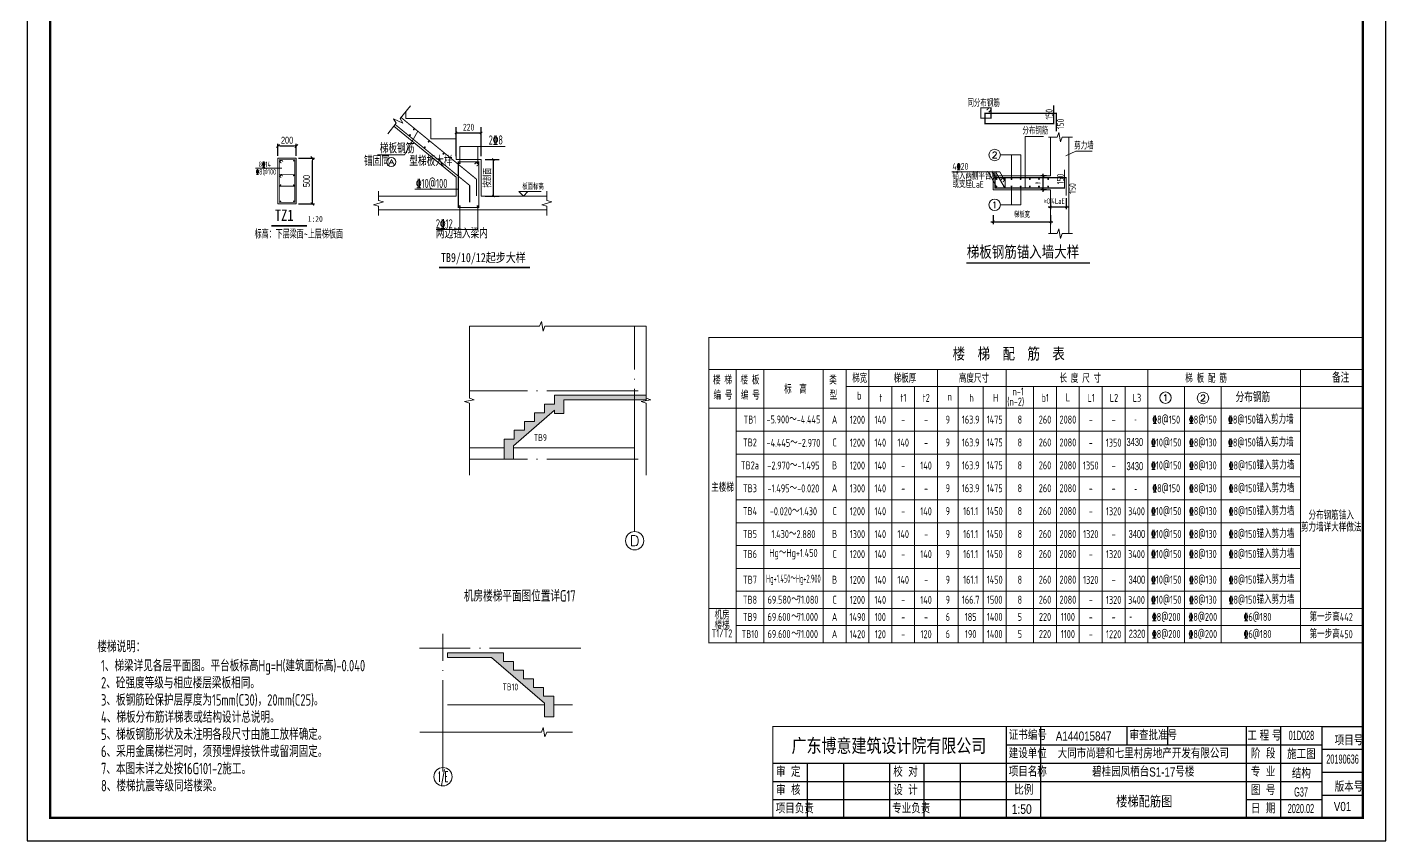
# Model space of a CAD drawing. Extents: x -129922 to 1190196, y -520662 to 139923.
# Drawn here: x 127373 to 157073, y -322168 to -304383 of the extents above; entities that cross this region are included whole.
import ezdxf
from ezdxf.enums import TextEntityAlignment as Align

# ---------------------------------------------------------------- set-up
doc = ezdxf.new("R2010")
doc.units = 0
doc.header["$LTSCALE"] = 1000
doc.header["$MEASUREMENT"] = 0
doc.linetypes.add('DOTE', pattern=[2.42, 2, -0.2, 0.02, -0.2])
for name, color, linetype, lineweight in [('S-基础-DIM', 3, 'Continuous', 20), ('S-墙柱-REIN', 1, 'Continuous', 20), ('S-大样-DIM', 3, 'Continuous', 20), ('S-大样-HATCH', 251, 'Continuous', 9), ('S-大样-实线', 2, 'Continuous', 20), ('S-大样-标高', 3, 'Continuous', 20), ('S-板-BEAM-CON', 2, 'Continuous', 20), ('S-板-文字', 7, 'Continuous', 20), ('S-轴网-标注', 3, 'Continuous', 20), ('S-轴网-轴线', 1, 'DOTE', 9), ('S-通用-TAB', 7, 'Continuous', 20), ('S-通用-TEXT', 7, 'Continuous', 20), ('S-通用-THIN', 7, 'Continuous', 20)]:
    doc.layers.add(name, color=color, linetype=linetype, lineweight=lineweight)
doc.layers.add('Y-云图图框', color=7, linetype='Continuous')
doc.styles.add('_TCH_AXIS', font='COMPLEX.shx', dxfattribs={"bigfont": 'hztxt.shx'})
doc.styles.add('_TCH_DIM_T3', font='tssdeng.shx', dxfattribs={"width": 0.705882, "bigfont": 'hztxt.shx'})
doc.styles.add('_YT_Name', font='', dxfattribs={"width": 0.8})
doc.styles.add('_YT_Sign_Text', font='ros.shx', dxfattribs={"width": 0.8, "bigfont": 'hztxt.shx'})
doc.styles.add('BW_Dim', font='Bweng.shx', dxfattribs={"width": 0.7, "bigfont": 'hztxt.shx'})
doc.styles.add('BW_Label', font='Bweng.shx', dxfattribs={"width": 0.7, "bigfont": 'hztxt.shx'})
doc.styles.add('COMPLEX', font='COMPLEX')
doc.styles.get("Standard").update_dxf_attribs({"font": 'gbenor.shx', "bigfont": 'gbcbig.shx'})
doc.styles.add('TSSD_Dimension', font='tssdeng.shx', dxfattribs={"width": 0.7, "bigfont": 'HZTXT.SHX'})
doc.styles.add('TSSD_Rein', font='tssdeng.shx', dxfattribs={"width": 0.7, "bigfont": 'hztxt.shx'})
doc.styles.add('黑体', font='', dxfattribs={"width": 0.8})
doc.styles.get('_YT_Name').set_extended_font_data('SimHei')
doc.styles.get('黑体').set_extended_font_data('SimHei')
doc.dimstyles.new('_TCH_ARCH&&50', dxfattribs={"dimtxt": 148.75, "dimasz": 50, "dimexe": 125, "dimexo": 75, "dimgap": 50, "dimtad": 1, "dimdec": 0, "dimzin": 0, "dimdsep": 46, "dimtxsty": '_TCH_DIM_T3', "dimblk": 'ARCHTICK', "dimcen": 0.09, "dimclrt": 7, "dimazin": 2, "dimtfac": 1, "dimtdec": 0, "dimtix": 1, "dimtmove": 2, "dimatfit": 3, "dimfxl": 0, "dimtolj": 1, "dimtzin": 0, "dimarcsym": 0})
doc.dimstyles.new('Cyz_25_100', dxfattribs={"dimtxt": 300, "dimasz": 100, "dimexe": 100, "dimexo": 100, "dimgap": 100, "dimtad": 1, "dimdec": 0, "dimlfac": 0.25, "dimzin": 0, "dimdsep": 46, "dimtxsty": 'BW_Dim', "dimblk": '_bwk', "dimcen": 0, "dimclrt": 7, "dimadec": 0, "dimazin": 0, "dimtfac": 1, "dimtdec": 0, "dimtix": 1, "dimtmove": 2, "dimatfit": 0, "dimfxl": 0, "dimtolj": 1, "dimtzin": 0, "dimarcsym": 0})
doc.dimstyles.new('TSSD_20_100', dxfattribs={"dimtxt": 250, "dimasz": 100, "dimexe": 100, "dimexo": 250, "dimgap": 100, "dimtad": 1, "dimdec": 0, "dimlfac": 0.2, "dimzin": 0, "dimdsep": 46, "dimtxsty": 'TSSD_Dimension', "dimblk": 'ARCHTICK', "dimcen": 0, "dimdle": 100, "dimclrt": 7, "dimadec": 0, "dimazin": 0, "dimtfac": 1, "dimtdec": 0, "dimtix": 1, "dimtmove": 2, "dimatfit": 3, "dimfxl": 0, "dimtolj": 1, "dimtzin": 0, "dimarcsym": 0})

# ---------------------------------------------------------------- blocks, each defined once
blk = doc.blocks.new('ECMCTK_A1_竖_单行图名--0')
for p, q in [((427.98, 50), (427.98, 26)), ((428, 50), (428, 10)), ((442.98, 50), (442.98, 10)), ((480.8, 50), (480.8, 42)), ((498.48, 50), (498.48, 42)), ((533, 50), (533, 10)), ((548, 50), (548, 10)), ((566, 50.01), (584, 50)), ((566, 50.01), (566, 10)), ((428, 42), (566, 42)), ((566, 40.01), (584, 40.01)), ((326, 34), (566, 34)), ((341, 34), (341, 10)), ((357, 10), (357, 34)), ((377, 34), (377, 10)), ((392, 34), (392, 10)), ((408, 10), (408, 34)), ((566, 30.01), (584, 30)), ((326, 26), (566, 26)), ((326, 18), (442.96, 18)), ((533, 18), (566, 18)), ((566, 20), (584, 20))]:
    blk.add_line(p, q)
at = {"color": 4}
blk.add_lwpolyline([(0, 0), (594, 0), (594, 841), (0, 841)], close=True, dxfattribs=at)
for points, const_width in [([(10, 10), (584, 10), (584, 816), (10, 816)], 1), ([(326, 10), (584, 10), (584, 50), (326, 50)], 0.45)]:
    blk.add_lwpolyline(points, close=True, dxfattribs=dict(const_width=const_width))
at = {"const_width": 0.45}
for points in [[(326, 10), (326, 50.01), (566, 50.01)], [(566, 50.01), (566, 10)]]:
    blk.add_lwpolyline(points, dxfattribs=at)
at = {"style": '_YT_Sign_Text', "width": 0.8}
for s, p in [('证书编号', (429.15, 44.14)), ('审查批准号', (481.91, 44.06)), ('工 程 号', (533.47, 43.85)), ('项目号', (571.65, 41.8)), ('建设单位', (429.15, 36.14)), ('阶  段', (535.01, 36.05)), ('审  定', (327.41, 28.05)), ('校  对', (378.66, 28.05)), ('项目名称', (429.15, 28.14)), ('专  业', (535.01, 28.05)), ('审  核', (327.41, 20.05)), ('设  计', (378.66, 20.05)), ('比例', (431.54, 20.16)), ('图  号', (535.01, 20.05)), ('版本号', (571.65, 21.55)), ('项目负责', (327.27, 12.05)), ('专业负责', (378.21, 12.05)), ('日  期', (535.01, 12.05))]:
    blk.add_text(s, height=4, dxfattribs=at).set_placement(p)
at = {"color": 80, "flags": 3}
for tag, height, p in [('YTHQINS', 3, (593.31, 817.5)), ('ECMCKEY', 3, (440.09, 590.57)), ('YTTQINS', 3.75, (595.35, 11.88)), ('YTFRAME', 3, (375.97, 4.92)), ('YTBARCODE_T1', 3, (493.74, 4.57))]:
    blk.add_attdef(tag, text='', height=height, dxfattribs=at).set_placement(p, align=Align.MIDDLE_CENTER)
for tag, height, style, width, p in [('证书编号', 4, '_YT_Sign_Text', 0.8, (461.87, 43.81)), ('审查批准号', 4, '_YT_Sign_Text', 0.8, (514.06, 43.81)), ('工程号', 4, '_YT_Sign_Text', 0.5, (557.08, 44.12)), ('设计单位', 6, '_YT_Name', 0.8, (376.75, 38.6)), ('建设单位', 4, '_YT_Sign_Text', 0.8, (487.96, 36.11)), ('阶段', 4, '_YT_Sign_Text', 0.8, (557.08, 35.81)), ('项目号', 4, '_YT_Sign_Text', 0.5, (575.08, 33.72)), ('项目名称', 4, '_YT_Sign_Text', 0.8, (487.96, 28.11)), ('专业', 4, '_YT_Sign_Text', 0.8, (557.08, 27.31)), ('图纸编号', 4, '_YT_Sign_Text', 0.5, (556.93, 19.36)), ('图纸名称', 4.5, '_YT_Name', 0.8, (488.39, 15.06)), ('出图比例', 4.2, '_YT_Sign_Text', 0.8, (434.82, 11.78)), ('日期', 4, '_YT_Sign_Text', 0.5, (556.88, 12.13)), ('版本号', 4, '_YT_Sign_Text', 0.8, (575.08, 13))]:
    blk.add_attdef(tag, text='', height=height, dxfattribs=dict(style=style, width=width)).set_placement(p, align=Align.CENTER)
at = {"style": '_YT_Sign_Text', "width": 0.8, "flags": 3}
for tag, p, height in [('[审定人]', (343.95, 27.81), 4.1), ('{审定人}', (358.87, 26.45), 6.24), ('[校对人]', (395.23, 27.82), 4.1), ('{校对人}', (411.35, 26.53), 6.24), ('[审核人]', (344.01, 19.76), 4.1), ('{审核人}', (359.98, 18.44), 6.24), ('[设计人]', (395.47, 20.21), 4.1), ('{设计人}', (411.48, 18.54), 6.24), ('[项目负责人]', (343.78, 12.01), 4.1), ('{项目负责人}', (361.28, 10.72), 6.24), ('[专业负责人]', (395.74, 11.77), 4.1), ('{专业负责人}', (411.58, 10.36), 6.24)]:
    blk.add_attdef(tag, p, '', height=height, dxfattribs=at)
at = {"color": 80, "flags": 3}
for tag, p in [('YTBZSIT', (10, 10)), ('EXT_TK_LEFT', (10, 10)), ('YTQRCODE', (304.56, 12.07))]:
    blk.add_attdef(tag, p, '', height=3, dxfattribs=at)
blk = doc.blocks.new('_bwk')
blk.add_line((-1, 0), (0, 0))
at = {"const_width": 0.5}
blk.add_lwpolyline([(-0.7, -0.7), (0.7, 0.7)], dxfattribs=at)
blk = doc.blocks.new('*D2220')
at = {"layer": 'Defpoints', "color": 0, "transparency": 16777216}
for p in [(133255, -306979), (132855, -307245), (133255, -307245)]:
    blk.add_point(p, dxfattribs=at)
at = {"layer": 'S-大样-DIM', "color": 0, "lineweight": -2, "transparency": 16777216}
for p, q in [((132855, -307195), (132855, -306929)), ((132905, -306979), (133205, -306979)), ((133255, -307195), (133255, -306929))]:
    blk.add_line(p, q, dxfattribs=at)
at = {"layer": 'S-大样-DIM', "color": 0, "lineweight": -2, "transparency": 16777216, "xscale": 50, "yscale": 50, "zscale": 50, "rotation": 180}
blk.add_blockref('_bwk', (132855, -306979), dxfattribs=at)
at = {"layer": 'S-大样-DIM', "color": 0, "lineweight": -2, "transparency": 16777216, "xscale": 50, "yscale": 50, "zscale": 50}
blk.add_blockref('_bwk', (133255, -306979), dxfattribs=at)
at = {"layer": 'S-大样-DIM', "color": 7, "transparency": 16777216, "insert": (133055, -306854), "char_height": 150, "attachment_point": 5, "style": 'BW_Dim'}
blk.add_mtext('\\A1;200', dxfattribs=at)
blk = doc.blocks.new('*D2221')
at = {"layer": 'Defpoints', "color": 0, "transparency": 16777216}
for p in [(133255, -307245), (133607, -307245), (133255, -308245)]:
    blk.add_point(p, dxfattribs=at)
at = {"layer": 'S-大样-DIM', "color": 0, "lineweight": -2, "transparency": 16777216}
for p, q in [((133305, -307245), (133657, -307245)), ((133607, -308195), (133607, -307295)), ((133305, -308245), (133657, -308245))]:
    blk.add_line(p, q, dxfattribs=at)
at = {"layer": 'S-大样-DIM', "color": 0, "lineweight": -2, "transparency": 16777216, "xscale": 50, "yscale": 50, "zscale": 50}
for p, rotation in [((133607, -307245), 90), ((133607, -308245), 270)]:
    blk.add_blockref('_bwk', p, dxfattribs=dict(at, rotation=rotation))
at = {"layer": 'S-大样-DIM', "color": 7, "transparency": 16777216, "insert": (133482, -307745), "char_height": 150, "attachment_point": 5, "rotation": 90, "style": 'BW_Dim'}
blk.add_mtext('\\A1;500', dxfattribs=at)
blk = doc.blocks.new('_AXISO')
blk.add_circle((0, 0), 0.5)
at = {"layer": 'S-板-文字', "style": 'COMPLEX', "width": 1.041667}
blk.add_attdef('A', text='', height=0.56, dxfattribs=at).set_placement((-0.25, -0.28), (0.25, -0.28), align=Align.FIT)
blk = doc.blocks.new('_ArchTick')
at = {"color": 0, "linetype": 'ByBlock', "const_width": 0.4}
blk.add_lwpolyline([(-0.5, -0.5), (0.5, 0.5)], dxfattribs=at)
blk = doc.blocks.new('*D2215')
at = {"layer": 'Defpoints', "color": 0, "transparency": 16777216}
for p in [(137308, -307275), (137565, -307275), (137308, -308075)]:
    blk.add_point(p, dxfattribs=at)
at = {"layer": 'S-大样-DIM', "color": 0, "lineweight": -2, "transparency": 16777216}
for p, q in [((137383, -307275), (137690, -307275)), ((137565, -308075), (137565, -307275)), ((137383, -308075), (137690, -308075))]:
    blk.add_line(p, q, dxfattribs=at)
at = {"layer": 'S-大样-DIM', "color": 0, "lineweight": -2, "transparency": 16777216, "xscale": 50, "yscale": 50, "zscale": 50}
for p, rotation in [((137565, -307275), 90), ((137565, -308075), 270)]:
    blk.add_blockref('_ArchTick', p, dxfattribs=dict(at, rotation=rotation))
at = {"layer": 'S-大样-DIM', "color": 7, "transparency": 16777216, "insert": (137441, -307675), "char_height": 148.8, "attachment_point": 5, "rotation": 90, "style": '_TCH_DIM_T3'}
blk.add_mtext('\\A1;按剖面', dxfattribs=at)
blk = doc.blocks.new('*D2216')
at = {"layer": 'Defpoints', "color": 0, "transparency": 16777216}
for p in [(137298, -306694), (136748, -307275), (137298, -307275)]:
    blk.add_point(p, dxfattribs=at)
at = {"layer": 'S-大样-DIM', "color": 0, "lineweight": -2, "transparency": 16777216}
for p, q in [((136748, -307200), (136748, -306569)), ((136748, -306694), (137298, -306694)), ((137298, -307200), (137298, -306569))]:
    blk.add_line(p, q, dxfattribs=at)
at = {"layer": 'S-大样-DIM', "color": 0, "lineweight": -2, "transparency": 16777216, "xscale": 50, "yscale": 50, "zscale": 50, "rotation": 180}
blk.add_blockref('_ArchTick', (136748, -306694), dxfattribs=at)
at = {"layer": 'S-大样-DIM', "color": 0, "lineweight": -2, "transparency": 16777216, "xscale": 50, "yscale": 50, "zscale": 50}
blk.add_blockref('_ArchTick', (137298, -306694), dxfattribs=at)
at = {"layer": 'S-大样-DIM', "color": 7, "transparency": 16777216, "insert": (137023, -306569), "char_height": 148.8, "attachment_point": 5, "style": '_TCH_DIM_T3'}
blk.add_mtext('\\A1;220', dxfattribs=at)
blk = doc.blocks.new('*D2217')
at = {"layer": 'Defpoints', "color": 0, "transparency": 16777216}
for p in [(149741, -307998), (150085, -307998), (150085, -308310)]:
    blk.add_point(p, dxfattribs=at)
at = {"layer": 'S-基础-DIM', "color": 0, "lineweight": -2, "transparency": 16777216}
for p, q in [((149741, -308123), (149741, -308360)), ((150085, -308123), (150085, -308360)), ((149691, -308310), (150135, -308310))]:
    blk.add_line(p, q, dxfattribs=at)
at = {"layer": 'S-基础-DIM', "color": 0, "lineweight": -2, "transparency": 16777216, "xscale": 50, "yscale": 50, "zscale": 50, "rotation": 180}
blk.add_blockref('_ArchTick', (149741, -308310), dxfattribs=at)
at = {"layer": 'S-基础-DIM', "color": 0, "lineweight": -2, "transparency": 16777216, "xscale": 50, "yscale": 50, "zscale": 50}
blk.add_blockref('_ArchTick', (150085, -308310), dxfattribs=at)
at = {"layer": 'S-基础-DIM', "color": 7, "transparency": 16777216, "insert": (149826, -308185), "char_height": 125, "attachment_point": 5, "style": 'TSSD_Dimension'}
blk.add_mtext('\\A1;≥0.4LaE', dxfattribs=at)
blk = doc.blocks.new('*D2218')
at = {"layer": 'Defpoints', "color": 0, "transparency": 16777216}
for p in [(149579, -307635), (149777, -307635), (149777, -307935)]:
    blk.add_point(p, dxfattribs=at)
at = {"layer": 'S-基础-DIM', "color": 0, "lineweight": -2, "transparency": 16777216}
for p, q in [((149652, -307635), (149529, -307635)), ((149579, -307985), (149579, -307585)), ((149652, -307935), (149529, -307935))]:
    blk.add_line(p, q, dxfattribs=at)
at = {"layer": 'S-基础-DIM', "color": 0, "lineweight": -2, "transparency": 16777216, "xscale": 50, "yscale": 50, "zscale": 50}
for p, rotation in [((149579, -307635), 90), ((149579, -307935), 270)]:
    blk.add_blockref('_ArchTick', p, dxfattribs=dict(at, rotation=rotation))
at = {"layer": 'S-基础-DIM', "color": 7, "transparency": 16777216, "insert": (149466, -307785), "char_height": 125, "attachment_point": 5, "rotation": 90, "style": 'TSSD_Dimension'}
blk.add_mtext('\\A1;t', dxfattribs=at)
blk = doc.blocks.new('*D2219')
at = {"layer": 'Defpoints', "color": 0, "transparency": 16777216}
for p in [(148491, -308367), (149741, -308367), (149741, -308635)]:
    blk.add_point(p, dxfattribs=at)
at = {"layer": 'S-基础-DIM', "color": 0, "lineweight": -2, "transparency": 16777216}
for p, q in [((148491, -308492), (148491, -308685)), ((149741, -308492), (149741, -308685)), ((148441, -308635), (149791, -308635))]:
    blk.add_line(p, q, dxfattribs=at)
at = {"layer": 'S-基础-DIM', "color": 0, "lineweight": -2, "transparency": 16777216, "xscale": 50, "yscale": 50, "zscale": 50, "rotation": 180}
blk.add_blockref('_ArchTick', (148491, -308635), dxfattribs=at)
at = {"layer": 'S-基础-DIM', "color": 0, "lineweight": -2, "transparency": 16777216, "xscale": 50, "yscale": 50, "zscale": 50}
blk.add_blockref('_ArchTick', (149741, -308635), dxfattribs=at)
at = {"layer": 'S-基础-DIM', "color": 7, "transparency": 16777216, "insert": (149120, -308484), "char_height": 125, "attachment_point": 5, "style": 'TSSD_Dimension'}
blk.add_mtext('\\A1;梯板宽', dxfattribs=at)

msp = doc.modelspace()

# ---------------------------------------------------------------- hatches: boundary and pattern name
at = {"layer": 'S-大样-HATCH'}
h = msp.add_hatch(color=8, dxfattribs=at)
h.dxf.hatch_style = 1
h.paths.add_polyline_path([(140752, -312528.6), (140901.3, -312528.6), (140901.3, -312428.6), (138902, -312428.6), (138902, -312620.2), (138682, -312620.2), (138682, -312811.9), (138462, -312811.9), (138462, -313003.6), (138242, -313003.6), (138242, -313195.2), (138022, -313195.2), (138022, -313386.9), (137802, -313386.9), (137802, -313828.6), (138002, -313828.6), (138002, -313537), (138902, -312752.9), (138902, -312828.6), (139102, -312828.6), (139102, -312528.6)])
h = msp.add_hatch(color=8, dxfattribs=at)
h.dxf.hatch_style = 1
h.paths.add_polyline_path([(138662.2, -319008.2), (138662.2, -318818.2), (138442.2, -318818.2), (138442.2, -318628.2), (138222.2, -318628.2), (138222.2, -318438.2), (138002.2, -318438.2), (138002.2, -318248.2), (137782.2, -318248.2), (137782.2, -318058.2), (136562.2, -318058.2), (136562.2, -318158.2), (137525, -318158.2), (138682.2, -319157.6), (138682.2, -319458.2), (138882.2, -319458.2), (138882.2, -319008.2)])

# ---------------------------------------------------------------- linework, layer by layer
at = {"layer": 'S-墙柱-REIN'}
for points, const_width in [([(148346.6, -306199.2), (148398.2, -306147.6), (148442.4, -306147.6), (148442.4, -306372.6), (148217.4, -306372.6), (148217.4, -306147.6), (148442.4, -306147.6), (148442.4, -306191.8), (148390.8, -306243.4)], 22.5), ([(149869, -306659.6), (149869, -306266.2), (148312.4, -306266.2), (148312.4, -306491.2), (149812.2, -306491.2), (149812.2, -306092.6)], 25), ([(135418.4, -306510.3), (137045.9, -307841.9), (137045.9, -308209.1)], 22.5), ([(135545, -306355.5), (137198.1, -307708), (137198.1, -308075.2)], 22.5), ([(132963.6, -307318.2), (132922.3, -307277), (132886.9, -307277), (132886.9, -308213), (133222.9, -308213), (133222.9, -307277), (132886.9, -307277), (132886.9, -307312.3), (132928.2, -307353.6)], 18), ([(137152.3, -307376.8), (137203.9, -307325.2), (137248.1, -307325.2), (137248.1, -308325.2), (136798.1, -308325.2), (136798.1, -307325.2), (137248.1, -307325.2), (137248.1, -307369.4), (137196.5, -307421)], 22.5), ([(132963.6, -307642.2), (132922.3, -307601), (132886.9, -307601), (132886.9, -307858), (133222.9, -307858), (133222.9, -307601), (132886.9, -307601), (132886.9, -307636.3), (132928.2, -307677.6)], 18), ([(150085, -308065.7), (150085, -307672.4), (148528.4, -307672.4), (148528.4, -307897.4), (150050.9, -307897.4), (150050.9, -307498.7)], 25), ([(148657.6, -307723.9), (148709.2, -307672.4), (148753.4, -307672.4), (148753.4, -307897.4), (148528.4, -307897.4), (148528.4, -307672.4), (148753.4, -307672.4), (148753.4, -307716.5), (148701.8, -307768.1)], 22.5)]:
    msp.add_lwpolyline(points, dxfattribs=dict(at, const_width=const_width))
for points, const_width in [([(135732, -306740.8, 1), (135752, -306740.8, 1)], 20), ([(135814.8, -306616.7, 1), (135834.8, -306616.7, 1)], 20), ([(136057.3, -307008.5, 1), (136077.3, -307008.5, 1)], 20), ([(136140.1, -306884.3, 1), (136160.1, -306884.3, 1)], 20), ([(132919.9, -307302, -1), (132903.9, -307302, -1)], 16), ([(133205.9, -307302, -1), (133189.9, -307302, -1)], 16), ([(136378.4, -307273.9, 1), (136398.4, -307273.9, 1)], 20), ([(136461.3, -307149.8, 1), (136481.3, -307149.8, 1)], 20), ([(136819.4, -307356.4, 1), (136839.4, -307356.4, 1)], 20), ([(137206.9, -307356.4, 1), (137226.9, -307356.4, 1)], 20), ([(132919.9, -307626, -1), (132903.9, -307626, -1)], 16), ([(133205.9, -307626, -1), (133189.9, -307626, -1)], 16), ([(148549.6, -307702.2, 1), (148569.6, -307702.2, 1)], 20), ([(148717.6, -307702.2, 1), (148737.6, -307702.2, 1)], 20), ([(148880.9, -307702.2, 1), (148900.9, -307702.2, 1)], 20), ([(149080.9, -307702.2, 1), (149100.9, -307702.2, 1)], 20), ([(149280.9, -307702.2, 1), (149300.9, -307702.2, 1)], 20), ([(149480.9, -307702.2, 1), (149500.9, -307702.2, 1)], 20), ([(149680.9, -307702.2, 1), (149700.9, -307702.2, 1)], 20), ([(132919.9, -307834, -1), (132903.9, -307834, -1)], 16), ([(133205.9, -307834, -1), (133189.9, -307834, -1)], 16), ([(148549.6, -307863.7, 1), (148569.6, -307863.7, 1)], 20), ([(148717.6, -307863.7, 1), (148737.6, -307863.7, 1)], 20), ([(148880.9, -307863.7, 1), (148900.9, -307863.7, 1)], 20), ([(149080.9, -307863.7, 1), (149100.9, -307863.7, 1)], 20), ([(149280.9, -307863.7, 1), (149300.9, -307863.7, 1)], 20), ([(149480.9, -307863.7, 1), (149500.9, -307863.7, 1)], 20), ([(149680.9, -307863.7, 1), (149700.9, -307863.7, 1)], 20), ([(132919.9, -308188, -1), (132903.9, -308188, -1)], 16), ([(133205.9, -308188, -1), (133189.9, -308188, -1)], 16), ([(136819.4, -308293.9, 1), (136839.4, -308293.9, 1)], 20), ([(137206.9, -308293.9, 1), (137226.9, -308293.9, 1)], 20)]:
    msp.add_lwpolyline(points, format="xyb", close=True, dxfattribs=dict(at, const_width=const_width))
at = {"layer": 'S-大样-实线'}
for p, q in [((149740.9, -306786.5), (149740.9, -307634.9)), ((150140.9, -306786.5), (150140.9, -308894.2)), ((148490.9, -307634.9), (149740.9, -307634.9)), ((148490.9, -307934.9), (148490.9, -307634.9)), ((148490.9, -307934.9), (149740.9, -307934.9)), ((149740.9, -307934.9), (149740.9, -308894.2))]:
    msp.add_line(p, q, dxfattribs=at)
at = {"layer": 'S-大样-实线', "ltscale": 0.5}
for p, q in [((136748.1, -308075.2), (135052.7, -308075.2)), ((138733, -308075.2), (137298.1, -308075.2)), ((135052.7, -308375.2), (138733, -308375.2))]:
    msp.add_line(p, q, dxfattribs=at)
for points in [[(137298.1, -308075.2), (137298.1, -307275.2), (136748.1, -307275.2), (136748.1, -306825.2), (136198.1, -306825.2), (136198.1, -306375.2), (135648.1, -306375.2), (135648.1, -306229.5)], [(135386.7, -306549), (136748.1, -307662.8), (136748.1, -308075.2)]]:
    msp.add_lwpolyline(points, dxfattribs=at)
at = {"layer": 'S-大样-实线'}
msp.add_lwpolyline([(140752, -312528.6), (140901.3, -312528.6), (140901.3, -312428.6), (138902, -312428.6), (138902, -312620.2), (138682, -312620.2), (138682, -312811.9), (138462, -312811.9), (138462, -313003.6), (138242, -313003.6), (138242, -313195.2), (138022, -313195.2), (138022, -313386.9), (137802, -313386.9), (137802, -313828.6), (138002, -313828.6), (138002, -313537), (138902, -312752.9), (138902, -312828.6), (139102, -312828.6), (139102, -312528.6), (139102, -312528.6), (140752, -312528.6)], dxfattribs=at)
msp.add_lwpolyline([(138662.2, -319008.2), (138662.2, -318818.2), (138442.2, -318818.2), (138442.2, -318628.2), (138222.2, -318628.2), (138222.2, -318438.2), (138002.2, -318438.2), (138002.2, -318248.2), (137782.2, -318248.2), (137782.2, -318058.2), (136562.2, -318058.2), (136562.2, -318158.2), (137525, -318158.2), (138682.2, -319157.6), (138682.2, -319458.2), (138882.2, -319458.2), (138882.2, -319008.2)], close=True, dxfattribs=at)
at = {"layer": 'S-大样-标高'}
msp.add_line((137915.2, -308075.2), (138384, -308075.2), dxfattribs=at)
at = {"layer": 'S-大样-标高', "ltscale": 0.5}
for p, q in [((137802, -313578.6), (137040.2, -313578.6, 0)), ((140652, -313578.6), (138002, -313578.6)), ((138682.2, -319198.2), (136562.2, -319198.2)), ((139293.3, -319198.2), (138882.2, -319198.2))]:
    msp.add_line(p, q, dxfattribs=at)
at = {"layer": 'S-大样-标高'}
msp.add_lwpolyline([(138605.3, -307975.3), (138119.4, -307975.3), (138219.3, -308075.2), (138319.2, -307975.3)], dxfattribs=at)
at = {"layer": 'S-板-BEAM-CON'}
msp.add_lwpolyline([(133254.9, -308245), (132854.9, -308245), (132854.9, -307245), (133254.9, -307245)], close=True, dxfattribs=at)
at = {"layer": 'S-轴网-标注'}
for p, q in [((140652, -314287), (140652, -315408.3)), ((136462.2, -319445.9), (136462.2, -320567.2))]:
    msp.add_line(p, q, dxfattribs=at)
at = {"layer": 'S-轴网-轴线'}
for p, q in [((140652, -314287, 0), (140652, -310920.8, 0)), ((140729.2, -312328.6, 0), (137040.2, -312328.6)), ((140729.2, -313828.6, 0), (137040.2, -313828.6)), ((136462.2, -320654.4), (136462.2, -317645.7)), ((139479.3, -317958.2), (135952.7, -317958.2))]:
    msp.add_line(p, q, dxfattribs=at)
at = {"layer": 'S-通用-TAB'}
for p, q in [((142273.1, -311864.1), (156573.1, -311864.1)), ((142873.1, -311864.1), (142873.1, -317839.1)), ((143473.1, -311864.1), (143473.1, -317839.1)), ((144773.1, -311864.1), (144773.1, -317839.1)), ((145273.1, -311864.1), (145273.1, -317839.1)), ((145773.1, -311864.1), (145773.1, -317839.1)), ((147273.1, -311864.1), (147273.1, -317839.1)), ((148773.1, -311864.1), (148773.1, -317839.1)), ((151873.1, -311864.1), (151873.1, -317839.1)), ((155210.8, -311864.1), (155210.8, -317839.1)), ((145273.1, -312239.1), (156573.1, -312239.1)), ((146273.1, -312239.1), (146273.1, -317839.1)), ((146773.1, -312239.1), (146773.1, -317839.1)), ((147723.1, -312239.1), (147723.1, -317839.1)), ((148273.1, -312239.1), (148273.1, -317839.1)), ((149373.1, -312239.1), (149373.1, -317839.1)), ((149873.1, -312239.1), (149873.1, -317839.1)), ((150373.1, -312239.1), (150373.1, -317839.1)), ((150873.1, -312239.1), (150873.1, -317839.1)), ((151373.1, -312239.1), (151373.1, -317839.1)), ((152673.1, -312239.1), (152673.1, -317839.1)), ((153473.1, -312239.1), (153473.1, -317839.1)), ((142273.1, -312714.1), (155210.8, -312714.1)), ((142273.1, -312714.1), (156573.1, -312714.1)), ((142873.1, -313214.1), (155210.8, -313214.1)), ((142873.1, -313714.1), (155210.8, -313714.1)), ((142873.1, -313714.1), (154273.1, -313714.1)), ((142873.1, -314214.1), (155210.8, -314214.1)), ((142873.1, -314214.1), (154273.1, -314214.1)), ((142873.1, -314714.1), (155210.8, -314714.1)), ((142873.1, -315214.1), (155210.8, -315214.1)), ((142873.1, -315714.1), (155210.8, -315714.1)), ((142873.1, -315714.1), (155210.8, -315714.1)), ((142873.1, -315714.1), (155210.8, -315714.1)), ((142873.1, -315714.1), (154273.1, -315714.1)), ((142873.1, -315714.1), (155210.8, -315714.1)), ((142873.1, -316214.1), (155210.8, -316214.1)), ((142873.1, -316714.1), (154273.1, -316714.1)), ((142873.1, -316714.1), (155210.8, -316714.1)), ((142273.1, -317089.1), (156573.1, -317089.1)), ((142873.1, -317464.1), (156573.1, -317464.1)), ((142873.1, -317839.1), (156573.1, -317839.1))]:
    msp.add_line(p, q, dxfattribs=at)
at = {"layer": 'S-通用-TAB', "const_width": 25}
msp.add_lwpolyline([(156573.1, -311164.1), (156573.1, -317839.1), (142273.1, -317839.1), (142273.1, -311164.1), (156573.1, -311164.1)], dxfattribs=at)
at = {"layer": 'S-通用-TEXT'}
for p, q in [((135909.6, -306653.8), (135624.2, -307172)), ((136829.4, -307346.4), (136829.4, -306994)), ((136829.4, -306994), (137822.7, -306994)), ((137222.5, -307346.4), (137222.5, -306994)), ((135624.2, -307172), (135027.9, -307172)), ((132365, -307465), (132940, -307465)), ((136832.7, -308278.5), (136832.7, -308808.6)), ((137221.4, -308278.5), (137221.4, -308808.6)), ((136313.8, -308808.6), (137221.4, -308808.6))]:
    msp.add_line(p, q, dxfattribs=at)
for points in [[(149189.4, -307897.4), (149189.4, -306771.1), (149593.1, -306771.1)], [(150080.9, -307197.5), (150293, -307096.1), (150654.9, -307096.1)], [(149090.9, -307674.9), (149090.9, -307176.3), (148647.4, -307176.3)], [(148890.9, -307674.9), (148890.9, -307176.3)], [(149090.9, -307674.9), (149090.9, -307176.3)], [(148566, -307872.7), (148378.6, -307541.5), (147588.5, -307541.5)], [(148566.2, -307709.7), (148471, -307541.5), (147680.9, -307541.5)], [(148731.2, -307872.7), (148543.7, -307541.5), (147996.2, -307541.5)], [(148731.3, -307709.7), (148636.1, -307541.5), (148334, -307541.5)], [(135844.1, -307925.7), (136798.1, -307925.7)], [(149090.9, -307864.6), (149090.9, -308267.2), (148647.4, -308267.2)], [(148890.9, -307864.6), (148890.9, -308267.2)], [(149090.9, -307864.6), (149090.9, -308267.2)]]:
    msp.add_lwpolyline(points, dxfattribs=at)
at = {"layer": 'S-通用-TEXT', "const_width": 35}
for points in [[(133488, -308726.5), (132706.8, -308726.5)], [(136376.1, -309637.7), (138363, -309637.7)], [(147902.7, -309537.6), (150605.5, -309537.6)]]:
    msp.add_lwpolyline(points, dxfattribs=at)
at = {"layer": 'S-通用-THIN'}
for points in [[(135750.6, -306104.2), (135524.4, -306380.7), (135587.3, -306477.5), (135379.1, -306384.6), (135442.1, -306481.3), (135253.9, -306711.3)], [(150220.5, -306786.5), (150000.2, -306786.5), (149962, -306891.5), (149925, -306681.5), (149887.7, -306786.5), (149695.8, -306786.5)], [(135052.7, -307968.2), (135052.7, -308168.2), (135162.7, -308203.2), (134942.7, -308263.2), (135052.7, -308298.2), (135052.7, -308498.2)], [(138733, -307968.2), (138733, -308168.2), (138843, -308203.2), (138623, -308263.2), (138733, -308298.2), (138733, -308498.2)], [(150220.5, -308894.2), (150000.2, -308894.2), (149962, -308999.2), (149925, -308789.2), (149887.7, -308894.2), (149695.8, -308894.2)], [(137040.2, -310920.8), (137040.2, -312490.3), (137145.2, -312528.5), (136935.2, -312565.5), (137040.2, -312602.8), (137040.2, -314172.2)], [(140901.3, -310920.8), (138687.9, -310920.8), (138649.7, -311025.8), (138612.7, -310815.8), (138575.4, -310920.8), (137040.2, -310920.8)], [(140901.3, -314172.2), (140901.3, -312602.8), (140796.3, -312564.6), (141006.3, -312527.5), (140901.3, -312490.3), (140901.3, -310920.8)], [(139293.3, -319792.9), (138730.1, -319792.9), (138691.8, -319897.9), (138654.8, -319687.9), (138617.6, -319792.9), (135956.4, -319792.9)]]:
    msp.add_lwpolyline(points, dxfattribs=at)

# ---------------------------------------------------------------- block references
at = {"layer": 'S-基础-DIM'}
ref = msp.add_blockref('_AXISO', (148522.4, -307176.3), dxfattribs=dict(at, xscale=250, yscale=250, zscale=250))
ref.add_attrib('A', '2', dxfattribs={"layer": '0', "height": 140.6, "style": 'COMPLEX', "width": 1.508494}).set_placement((148451.7, -307247), (148593.1, -307247), align=Align.FIT)
ref = msp.add_blockref('_AXISO', (148522.4, -308267.2), dxfattribs=dict(at, xscale=250, yscale=250, zscale=250))
ref.add_attrib('A', '1', dxfattribs={"layer": '0', "height": 140.6, "style": 'COMPLEX', "width": 2.346547}).set_placement((148451.7, -308337.9), (148593.1, -308337.9), align=Align.FIT)
at = {"layer": 'S-轴网-标注'}
ref = msp.add_blockref('_AXISO', (135335.5, -307329), dxfattribs=dict(at, xscale=200, yscale=200, zscale=200))
ref.add_attrib('A', 'A', dxfattribs={"layer": '0', "height": 113.1, "style": '_TCH_AXIS', "width": 1.166667}).set_placement((135279, -307385.6), (135392.1, -307385.6), align=Align.FIT)
ref = msp.add_blockref('_AXISO', (140652, -315608.3), dxfattribs=dict(at, xscale=400, yscale=400, zscale=400))
ref.add_attrib('A', 'D', dxfattribs={"height": 226.3, "style": '_TCH_AXIS', "width": 1.235294}).set_placement((140538.9, -315721.4), (140765.2, -315721.4), align=Align.FIT)
ref = msp.add_blockref('_AXISO', (136462.2, -320767.2), dxfattribs=dict(at, xscale=400, yscale=400, zscale=400))
ref.add_attrib('A', '1/E', dxfattribs={"height": 226.27, "style": '_TCH_AXIS', "width": 0.396226}).set_placement((136349, -320880.4), (136575.3, -320880.4), align=Align.FIT)
at = {"layer": 'S-通用-TEXT'}
ref = msp.add_blockref('_AXISO', (152257.1, -312482.3), dxfattribs=dict(at, xscale=250, yscale=250, zscale=250))
ref.add_attrib('A', '1', dxfattribs={"layer": '0', "ltscale": 0.2, "height": 140.6, "style": 'COMPLEX', "width": 2.346547}).set_placement((152186.3, -312553), (152327.8, -312553), align=Align.FIT)
ref = msp.add_blockref('_AXISO', (153077.3, -312489.4), dxfattribs=dict(at, xscale=250, yscale=250, zscale=250))
ref.add_attrib('A', '2', dxfattribs={"layer": '0', "ltscale": 0.2, "height": 140.6, "style": 'COMPLEX', "width": 1.508494}).set_placement((153006.6, -312560.1), (153148, -312560.1), align=Align.FIT)
at = {"layer": 'Y-云图图框', "xscale": 50, "yscale": 50, "zscale": 50}
msp.add_blockref('ECMCTK_A1_竖_单行图名--0', (127373.1, -322168.3), dxfattribs=at).add_auto_attribs({'图纸编号': 'G37', '图纸名称': '楼梯配筋图', '版本号': 'V01', '项目名称': '碧桂园凤栖台S1-17号楼', '出图比例': '1:50', '工程号': '01D028', '阶段': '施工图', '专业': '结构', '日期': '2020.02', '项目号': '20190636', '建设单位': '大同市尚碧和七里村房地产开发有限公司', '设计单位': '广东博意建筑设计院有限公司', '证书编号': 'A144015847'})

# ---------------------------------------------------------------- texts
at = {"layer": 'S-大样-标高', "style": 'TSSD_Rein', "width": 0.7}
msp.add_text('板面标高', height=125, dxfattribs=at).set_placement((138194.7, -307932.4))
at = {"layer": 'S-通用-TEXT', "style": 'TSSD_Rein', "width": 0.7}
for s, height, p in [('同分布钢筋', 150, (148280.5, -306043.9)), ('分布钢筋', 150, (149412.7, -306650.3)), ('剪力墙', 150, (150474.5, -306975.2)), ('L', 175, (150123.1, -312472.7)), ('TB1', 175, (143173.1, -312960.7)), ('A', 175, (145023.1, -312960.7)), ('9', 175, (147498.1, -312960.7)), ('163.9', 175, (147998.1, -312960.7)), ('1475', 175, (148523.1, -312960.7)), ('8', 175, (149073.1, -312960.7)), ('260', 175, (149623.1, -312960.7)), ('2080', 175, (150123.1, -312960.7)), ('\x848@150', 175, (152273.1, -312960.7)), ('\x848@150', 175, (153073.1, -312960.7)), ('\x848@150锚入剪力墙', 175, (154341.9, -312960.7)), ('TB2', 175, (143173.1, -313460.7)), ('C', 175, (145023.1, -313460.7)), ('9', 175, (147498.1, -313460.7)), ('163.9', 175, (147998.1, -313460.7)), ('1475', 175, (148523.1, -313460.7)), ('8', 175, (149073.1, -313460.7)), ('260', 175, (149623.1, -313460.7)), ('2080', 175, (150123.1, -313460.7)), ('\x8410@150', 175, (152273.1, -313460.7)), ('\x848@130', 175, (153073.1, -313460.7)), ('\x848@150锚入剪力墙', 175, (154341.9, -313460.7)), ('TB2a', 175, (143173.1, -313960.7)), ('B', 175, (145023.1, -313960.7)), ('9', 175, (147498.1, -313960.7)), ('163.9', 175, (147998.1, -313960.7)), ('1475', 175, (148523.1, -313960.7)), ('8', 175, (149073.1, -313960.7)), ('260', 175, (149623.1, -313960.7)), ('2080', 175, (150123.1, -313960.7)), ('\x8410@150', 175, (152273.1, -313960.7)), ('\x848@130', 175, (153073.1, -313960.7)), ('\x848@150锚入剪力墙', 175, (154355.6, -313960.7)), ('主楼梯', 175, (142573.1, -314449.4)), ('TB3', 175, (143173.1, -314460.7)), ('A', 175, (145023.1, -314460.7)), ('9', 175, (147498.1, -314460.7)), ('163.9', 175, (147998.1, -314460.7)), ('1475', 175, (148523.1, -314460.7)), ('8', 175, (149073.1, -314460.7)), ('260', 175, (149623.1, -314460.7)), ('2080', 175, (150123.1, -314460.7)), ('\x848@150', 175, (152273.1, -314460.7)), ('\x848@130', 175, (153073.1, -314460.7)), ('\x848@150锚入剪力墙', 175, (154355.6, -314460.7)), ('TB4', 175, (143173.1, -314960.7)), ('C', 175, (145023.1, -314960.7)), ('9', 175, (147498.1, -314960.7)), ('161.1', 175, (147998.1, -314960.7)), ('1450', 175, (148523.1, -314960.7)), ('8', 175, (149073.1, -314960.7)), ('260', 175, (149623.1, -314960.7)), ('2080', 175, (150123.1, -314960.7)), ('\x8410@150', 175, (152273.1, -314960.7)), ('\x848@130', 175, (153073.1, -314960.7)), ('\x848@150锚入剪力墙', 175, (154355.6, -314960.7)), ('分布钢筋锚入', 175, (155878.6, -315056.6)), ('TB5', 175, (143173.1, -315460.7)), ('B', 175, (145023.1, -315460.7)), ('9', 175, (147498.1, -315460.7)), ('161.1', 175, (147998.1, -315460.7)), ('1450', 175, (148523.1, -315460.7)), ('8', 175, (149073.1, -315460.7)), ('260', 175, (149623.1, -315460.7)), ('2080', 175, (150123.1, -315460.7)), ('\x8410@150', 175, (152273.1, -315460.7)), ('\x848@130', 175, (153073.1, -315460.7)), ('\x848@150锚入剪力墙', 175, (154355.6, -315460.7)), ('剪力墙详大样做法', 175, (155878.6, -315319.1)), ('TB6', 175, (143173.1, -315898.2)), ('C', 175, (145023.1, -315898.2)), ('9', 175, (147498.1, -315898.2)), ('161.1', 175, (147998.1, -315898.2)), ('1450', 175, (148523.1, -315898.2)), ('8', 175, (149073.1, -315898.2)), ('260', 175, (149623.1, -315898.2)), ('2080', 175, (150123.1, -315898.2)), ('\x8410@150', 175, (152273.1, -315898.2)), ('\x848@130', 175, (153073.1, -315898.2)), ('\x848@150锚入剪力墙', 175, (154355.6, -315898.2)), ('TB7', 175, (143173.1, -316460.7)), ('B', 175, (145023.1, -316460.7)), ('9', 175, (147498.1, -316460.7)), ('161.1', 175, (147998.1, -316460.7)), ('1450', 175, (148523.1, -316460.7)), ('8', 175, (149073.1, -316460.7)), ('260', 175, (149623.1, -316460.7)), ('2080', 175, (150123.1, -316460.7)), ('\x8410@150', 175, (152273.1, -316460.7)), ('\x848@130', 175, (153073.1, -316460.7)), ('\x848@150锚入剪力墙', 175, (154355.6, -316460.7)), ('TB8', 175, (143173.1, -316898.2)), ('C', 175, (145023.1, -316898.2)), ('9', 175, (147498.1, -316898.2)), ('166.7', 175, (147998.1, -316898.2)), ('1500', 175, (148523.1, -316898.2)), ('8', 175, (149073.1, -316898.2)), ('260', 175, (149623.1, -316898.2)), ('2080', 175, (150123.1, -316898.2)), ('\x8410@150', 175, (152273.1, -316898.2)), ('\x848@130', 175, (153073.1, -316898.2)), ('\x848@150锚入剪力墙', 175, (154355.6, -316898.2)), ('机房', 175, (142564.3, -317238.5)), ('TB9', 175, (143173.1, -317273.2)), ('A', 175, (145023.1, -317273.2)), ('6', 175, (147498.1, -317273.2)), ('185', 175, (147998.1, -317273.2)), ('1400', 175, (148523.1, -317273.2)), ('5', 175, (149073.1, -317273.2)), ('220', 175, (149623.1, -317273.2)), ('1100', 175, (150123.1, -317273.2)), ('\x848@200', 175, (152273.1, -317273.2)), ('\x848@200', 175, (153073.1, -317273.2)), ('\x846@180', 175, (154269.4, -317273.2)), ('第一步高442', 175, (155878.6, -317276.6)), ('楼梯', 175, (142564.3, -317462.3)), ('T1/T2', 175, (142561.7, -317633.7)), ('TB10', 175, (143173.1, -317648.2)), ('A', 175, (145023.1, -317648.2)), ('6', 175, (147498.1, -317648.2)), ('190', 175, (147998.1, -317648.2)), ('1400', 175, (148523.1, -317648.2)), ('5', 175, (149073.1, -317648.2)), ('220', 175, (149623.1, -317648.2)), ('1100', 175, (150123.1, -317648.2)), ('\x848@200', 175, (152273.1, -317648.2)), ('\x848@200', 175, (153073.1, -317648.2)), ('\x846@180', 175, (154269.4, -317648.2)), ('第一步高450', 175, (155878.6, -317651.6))]:
    msp.add_text(s, height=height, dxfattribs=at).set_placement(p, align=Align.MIDDLE_CENTER)
for p in [(149788.3, -306401.5), (150035.7, -306613.6), (150033.2, -307817.5), (150296.2, -308024.3)]:
    msp.add_text('150', height=150, rotation=90, dxfattribs=at).set_placement(p)
at = {"layer": 'S-通用-TEXT'}
for s, height, style, width, p in [('2\x848', 200, 'TSSD_Rein', 0.7, (137461.1, -306948.4)), ('梯板钢筋', 200, 'TSSD_Rein', 0.7, (135081, -307136.7)), ('8\x8414', 120, 'TSSD_Rein', 0.7, (132433.2, -307440.8)), ('锚固同     型梯板大样', 200, 'TSSD_Rein', 0.7, (134735.2, -307415.5)), ('4\x8420', 150, 'TSSD_Rein', 0.7, (147599, -307501.6)), ('\x848@100', 120, 'TSSD_Rein', 0.7, (132371.7, -307604.5)), ('\x8410@100', 200, 'TSSD_Rein', 0.7, (135873.2, -307897.7)), ('锚入两侧平台板', 150, 'TSSD_Rein', 0.7, (147599, -307713)), ('或支座LaE', 150, 'TSSD_Rein', 0.7, (147599, -307892.5)), ('TZ1', 250, '黑体', 0.8, (132787.9, -308619.3)), ('1:20', 125, '黑体', 0.8, (133508.2, -308636.2)), ('2\x8412', 200, 'TSSD_Rein', 0.7, (136306.6, -308779.9)), ('标高：下层梁面~上层梯板面', 175, 'TSSD_Rein', 0.65, (132343.8, -309000.4)), ('两边锚入梁内', 200, 'TSSD_Rein', 0.7, (136308.5, -308997)), ('梯板钢筋锚入墙大样', 250, '黑体', 0.8, (147914.2, -309418.8)), ('TB9/10/12起步大样', 200, '黑体', 0.8, (136419, -309518.9)), ('楼  梯  配  筋  表', 250, '黑体', 0.8, (147603.7, -311644)), ('梯宽', 175, 'TSSD_Rein', 0.7, (145408.3, -312152.3)), ('梯板厚', 175, 'TSSD_Rein', 0.7, (146313.6, -312152.3)), ('高度尺寸', 175, 'TSSD_Rein', 0.7, (147739.2, -312151.6)), ('长 度 尺 寸', 175, 'TSSD_Rein', 0.7, (149938.9, -312151.6)), ('梯 板 配 筋', 175, 'TSSD_Rein', 0.7, (152687.8, -312152.3)), ('备注', 200, 'TSSD_Rein', 0.7, (155897.2, -312151.6)), ('标  高', 175, 'TSSD_Rein', 0.7, (143919.7, -312389.1)), ('b', 175, 'TSSD_Rein', 0.7, (145514.4, -312522.7)), ('t', 175, 'TSSD_Rein', 0.7, (146001.5, -312572.7)), ('t1', 175, 'TSSD_Rein', 0.7, (146461.1, -312572.7)), ('t2', 175, 'TSSD_Rein', 0.7, (146947.7, -312572.7)), ('n', 175, 'TSSD_Rein', 0.7, (147493.4, -312545.8)), ('h', 175, 'TSSD_Rein', 0.7, (147968.4, -312572.7)), ('H', 175, 'TSSD_Rein', 0.7, (148485.4, -312572.7)), ('n-1', 175, 'TSSD_Rein', 0.7, (148911.6, -312433.7)), ('b1', 175, 'TSSD_Rein', 0.7, (149547.7, -312572.7)), ('L1', 175, 'TSSD_Rein', 0.7, (150553.1, -312572.7)), ('L2', 175, 'TSSD_Rein', 0.7, (151039.6, -312572.7)), ('L3', 175, 'TSSD_Rein', 0.7, (151539.6, -312572.7)), ('分布钢筋', 200, 'TSSD_Rein', 0.7, (153788.7, -312577.3)), ('(n-2)', 175, 'TSSD_Rein', 0.7, (148797.4, -312655.2)), ('-', 175, 'BW_Label', 0.7, (151575.4, -313037.1)), ('TB9', 150, 'TSSD_Rein', 0.7, (138447.8, -313428.1)), ('3430', 175, 'BW_Label', 0.7, (151404, -313537.1)), ('3430', 175, 'BW_Label', 0.7, (151404, -314065.6)), ('-', 175, 'BW_Label', 0.7, (151577.1, -314558.6)), ('3400', 175, 'BW_Label', 0.7, (151448.7, -315548.2)), ('3400', 175, 'BW_Label', 0.7, (151448.7, -316548.2)), ('机房楼梯平面图位置详G17', 250, 'TSSD_Rein', 0.7, (136920, -316939.3)), ('～', 175, 'TSSD_Rein', 0.7, (144075.9, -316985.7)), ('～', 175, 'TSSD_Rein', 0.7, (144075.9, -317360.7)), ('-', 175, 'BW_Label', 0.7, (151469.4, -317347.6)), ('楼梯说明：', 250, 'TSSD_Rein', 0.7, (128906.3, -318046.5)), ('～', 175, 'TSSD_Rein', 0.7, (144075.9, -317735.7)), ('2320', 175, 'BW_Label', 0.7, (151452.8, -317730.1)), ('1、梯梁详见各层平面图。平台板标高Hg=H(建筑面标高)-0.040', 250, 'TSSD_Rein', 0.7, (128987.2, -318463.2)), ('2、砼强度等级与相应楼层梁板相同。', 250, 'TSSD_Rein', 0.7, (128987.2, -318838.2)), ('3、板钢筋砼保护层厚度为15mm(C30)，20mm(C25)。', 250, 'TSSD_Rein', 0.7, (128987.2, -319213.2)), ('TB10', 150, 'TSSD_Rein', 0.7, (137764.8, -318878.9)), ('4、梯板分布筋详梯表或结构设计总说明。', 250, 'TSSD_Rein', 0.7, (128987.2, -319588.2)), ('5、梯板钢筋形状及未注明各段尺寸由施工放样确定。', 250, 'TSSD_Rein', 0.7, (128987.2, -319963.2)), ('6、采用金属梯栏河时，须预埋焊接铁件或留洞固定。', 250, 'TSSD_Rein', 0.7, (128987.2, -320338.2)), ('7、本图未详之处按16G101-2施工。', 250, 'TSSD_Rein', 0.7, (128987.2, -320713.2)), ('8、楼梯抗震等级同塔楼梁。', 250, 'TSSD_Rein', 0.7, (128987.2, -321088.2))]:
    msp.add_text(s, height=height, dxfattribs=dict(at, style=style, width=width)).set_placement(p)
at = {"layer": 'S-通用-TEXT', "style": 'TSSD_Rein', "width": 0.7}
for s, p in [('楼 梯', (142573.1, -312015.5)), ('楼 板', (143173.1, -312015.5)), ('类', (144987.7, -312015.5)), ('编 号', (142583, -312345.9)), ('编 号', (143183, -312345.9)), ('型', (144997.6, -312345.9))]:
    msp.add_text(s, height=175, dxfattribs=at).set_placement(p, align=Align.TOP_CENTER)
at = {"layer": 'S-通用-TEXT', "style": 'TSSD_Rein'}
for s, width, p in [('-5.900～-4.445', 0.7, (144123.1, -312957.3)), ('1200', 0.7, (145523.1, -312964.1)), ('140', 0.7, (146023.1, -312964.1)), ('-', 0.7, (146523.1, -312964.1)), ('-', 0.7, (147023.1, -312964.1)), ('-', 0.7, (150623.1, -312964.1)), ('-', 0.7, (151123.1, -312964.1)), ('-4.445～-2.970', 0.7, (144123.1, -313468.7)), ('1200', 0.7, (145523.1, -313464.1)), ('140', 0.7, (146023.1, -313464.1)), ('140', 0.7, (146523.1, -313464.1)), ('-', 0.7, (147023.1, -313464.1)), ('-', 0.7, (150623.1, -313464.1)), ('1350', 0.7, (151123.1, -313464.1)), ('-2.970～-1.495', 0.7, (144123.1, -313964.1)), ('1200', 0.7, (145523.1, -313964.1)), ('140', 0.7, (146023.1, -313964.1)), ('140', 0.7, (147023.1, -313964.1)), ('1350', 0.7, (150623.1, -313964.1)), ('-', 0.7, (146523.1, -313964.1)), ('-', 0.7, (151123.1, -313964.1)), ('-1.495～-0.020', 0.7, (144123.1, -314464.1)), ('1300', 0.7, (145523.1, -314464.1)), ('140', 0.7, (146023.1, -314464.1)), ('-', 0.7, (146523.1, -314464.1)), ('-', 0.7, (147023.1, -314464.1)), ('-', 0.7, (150623.1, -314464.1)), ('-', 0.7, (151123.1, -314464.1)), ('-0.020～1.430', 0.7, (144123.1, -314964.1)), ('1200', 0.7, (145523.1, -314964.1)), ('140', 0.7, (146023.1, -314964.1)), ('-', 0.7, (146523.1, -314964.1)), ('140', 0.7, (147023.1, -314964.1)), ('-', 0.7, (150623.1, -314964.1)), ('1320', 0.7, (151123.1, -314964.1)), ('3400', 0.7, (151623.1, -314964.1)), ('1.430～2.880', 0.7, (144123.1, -315464.1)), ('1300', 0.7, (145523.1, -315464.1)), ('140', 0.7, (146023.1, -315464.1)), ('140', 0.7, (146523.1, -315464.1)), ('1320', 0.7, (150623.1, -315464.1)), ('-', 0.7, (147023.1, -315464.1)), ('-', 0.7, (151123.1, -315464.1)), ('Hg～Hg+1.450', 0.7, (144123.1, -315901.6)), ('1200', 0.7, (145523.1, -315901.6)), ('140', 0.7, (146023.1, -315901.6)), ('-', 0.7, (146523.1, -315901.6)), ('140', 0.7, (147023.1, -315901.6)), ('-', 0.7, (150623.1, -315901.6)), ('1320', 0.7, (151123.1, -315901.6)), ('3400', 0.7, (151623.1, -315901.6)), ('Hg+1.450～Hg+2.900', 0.5, (144123.1, -316464.1)), ('1200', 0.7, (145523.1, -316464.1)), ('140', 0.7, (146023.1, -316464.1)), ('140', 0.7, (146523.1, -316464.1)), ('-', 0.7, (147023.1, -316464.1)), ('1320', 0.7, (150623.1, -316464.1)), ('-', 0.7, (151123.1, -316464.1)), ('1200', 0.7, (145523.1, -316901.6)), ('140', 0.7, (146023.1, -316901.6)), ('140', 0.7, (147023.1, -316901.6)), ('1320', 0.7, (151123.1, -316901.6)), ('3400', 0.7, (151623.1, -316901.6)), ('1490', 0.7, (145523.1, -317276.6)), ('100', 0.7, (146023.1, -317276.6)), ('-', 0.7, (146523.1, -316901.6)), ('-', 0.7, (150623.1, -316901.6)), ('-', 0.7, (146523.1, -317276.6)), ('-', 0.7, (147023.1, -317276.6)), ('-', 0.7, (150623.1, -317276.6)), ('-', 0.7, (151123.1, -317276.6)), ('1420', 0.7, (145523.1, -317651.6)), ('120', 0.7, (146023.1, -317651.6)), ('-', 0.7, (146523.1, -317651.6)), ('120', 0.7, (147023.1, -317651.6)), ('-', 0.7, (150623.1, -317651.6)), ('1220', 0.7, (151123.1, -317651.6))]:
    msp.add_text(s, height=175, dxfattribs=dict(at, width=width)).set_placement(p, align=Align.MIDDLE)
at = {"layer": 'S-通用-TEXT', "color": 6, "style": 'TSSD_Rein', "width": 0.7}
for s, p in [('69.580', (143557.7, -316985.7)), ('71.080', (144198.4, -316985.7)), ('69.600', (143557.7, -317360.7)), ('71.000', (144198.4, -317360.7)), ('69.600', (143557.7, -317735.7)), ('71.000', (144198.4, -317735.7))]:
    msp.add_text(s, height=175, dxfattribs=at).set_placement(p)

# ---------------------------------------------------------------- dimensions: what is measured, and where the dimension line sits
at = {"layer": 'S-基础-DIM'}
dim = msp.add_linear_dim(base=(149578.6, -307634.9), p1=(149776.7, -307934.9), p2=(149776.7, -307634.9), angle=90, text='t', dimstyle='TSSD_20_100', override={"dimscale": 0.5, "dimlfac": 0.4}, dxfattribs=at)
dim.commit()
dim.dimension.update_dxf_attribs({"geometry": '*D2218', "text_midpoint": (149466.1, -307784.9)})
dim = msp.add_linear_dim(base=(150085, -308309.7), p1=(149740.9, -307998.2), p2=(150085, -307998.2), text='≥0.4LaE', dimstyle='TSSD_20_100', override={"dimscale": 0.5, "dimlfac": 0.4}, dxfattribs=at)
dim.commit()
dim.dimension.update_dxf_attribs({"geometry": '*D2217', "text_midpoint": (149825.7, -308184.7), "dimtype": 128})
dim = msp.add_linear_dim(base=(149740.9, -308634.7), p1=(148490.9, -308367.3), p2=(149740.9, -308367.3), angle=0, text='梯板宽', dimstyle='TSSD_20_100', override={"dimscale": 0.5, "dimlfac": 0.4}, dxfattribs=at)
dim.commit()
dim.dimension.update_dxf_attribs({"geometry": '*D2219', "text_midpoint": (149119.9, -308483.8), "dimtype": 129})
at = {"layer": 'S-大样-DIM'}
for p1, p2, distance, dimstyle, override, picture, middle in [((136748.1, -307275.2), (137298.1, -307275.2), 581.5, '_TCH_ARCH&&50', {"dimlfac": 0.4}, '*D2216', (137023.1, -306569.3)), ((132854.9, -307245), (133254.9, -307245), 266.3, 'Cyz_25_100', {"dimscale": 0.5, "dimlfac": 0.5, "dimatfit": 3}, '*D2220', (133054.9, -306853.7)), ((133254.9, -308245), (133254.9, -307245), -352.1, 'Cyz_25_100', {"dimscale": 0.5, "dimlfac": 0.5, "dimatfit": 3}, '*D2221', (133482.1, -307745))]:
    dim = msp.add_aligned_dim(p1=p1, p2=p2, distance=distance, dimstyle=dimstyle, override=override, dxfattribs=at)
    dim.commit()
    dim.dimension.update_dxf_attribs({"geometry": picture, "text_midpoint": middle})
dim = msp.add_aligned_dim(p1=(137307.8, -308075.2), p2=(137307.8, -307275.2), distance=-257.5, text='按剖面', dimstyle='_TCH_ARCH&&50', override={"dimlfac": 0.4}, dxfattribs=at)
dim.commit()
dim.dimension.update_dxf_attribs({"geometry": '*D2215', "text_midpoint": (137440.9, -307675.2)})

doc.saveas('drawing.dxf')
